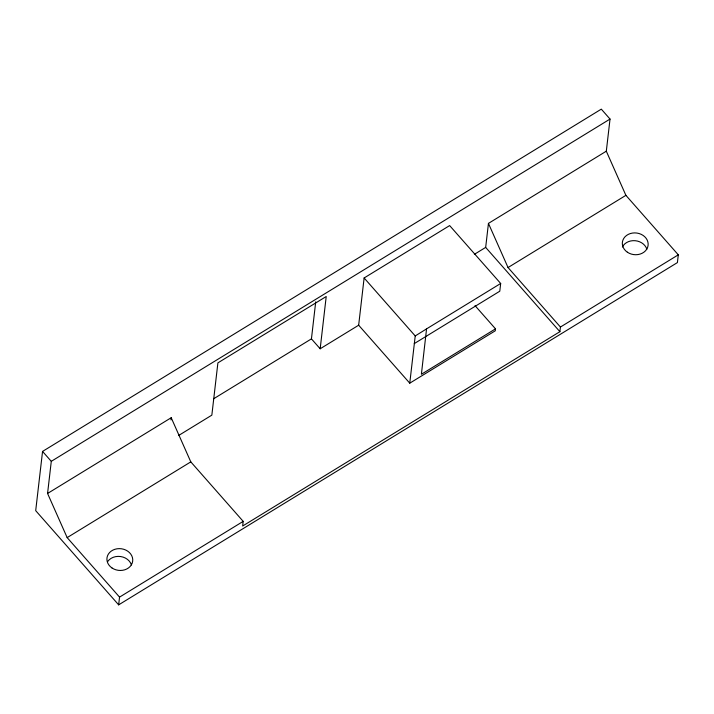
<?xml version="1.0" encoding="UTF-8"?>
<svg xmlns="http://www.w3.org/2000/svg" width="714" height="714" viewBox="0 0 714 714"><rect width="100%" height="100%" fill="white"/><g stroke="black" fill="none" stroke-linecap="round" stroke-linejoin="round"><path stroke-width="1.07" d="M475.033 305.637L495.507 328.851L495.284 330.787L409.765 383.177L415.227 335.946L364.122 277.969L449.642 225.579L500.684 283.476L499.782 291.214L414.263 343.604M42.554 451.418L35.7 510.662L118.658 604.856L677.407 262.582L678.3 254.836L625.901 195.341L606.311 151.19L610.033 119.059L601.304 109.144L42.554 451.418L51.283 461.333L47.57 493.472L67.161 537.615L119.55 597.118L118.658 604.856M170.958 419.912L171.208 417.726L47.57 493.472M171.208 417.726L190.799 461.878L243.197 521.372L242.662 526.022L559.892 331.689L560.436 327.039L508.038 267.545L488.447 223.393L606.311 151.19M364.122 277.969L358.66 325.209L320.175 348.78L311.438 338.864L315.722 301.843M320.175 348.78L326.218 296.515L217.895 362.873L211.844 415.146L178.812 435.379M500.684 283.476L426.561 328.877L421.394 374.261L495.507 328.851M559.892 331.689L485.672 247.401L488.447 223.393M415.227 335.946L426.561 328.877M51.283 461.333L610.033 119.059M213.566 398.823L311.438 338.864M474.355 254.336L485.672 247.401M67.161 537.615L190.799 461.878M508.038 267.545L625.901 195.341M119.55 597.118L243.197 521.372M560.436 327.039L678.3 254.836M358.66 325.209L409.765 383.177M622.403 246.973A12.95 10.888 6.6 0 1 635.201 240.707A12.95 10.888 6.6 0 1 646.83 249.168M107.743 561.454A12.95 10.888 6.6 0 1 120.63 556.536A12.95 10.888 6.6 0 1 131.421 564.899M111.946 567.933A12.95 10.888 6.6 0 0 132.643 561.418A12.95 10.888 6.6 0 0 114.892 549.298A12.95 10.888 6.6 0 0 111.946 567.933M627.365 252.203A12.95 10.888 6.6 0 0 648.053 245.678A12.95 10.888 6.6 0 0 630.301 233.567A12.95 10.888 6.6 0 0 627.365 252.203"/></g></svg>
